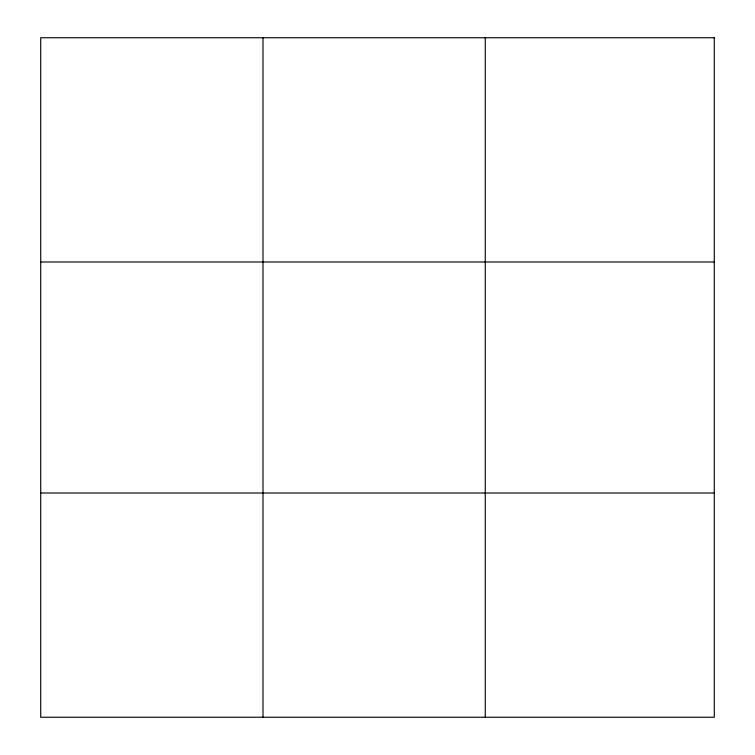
<?xml version="1.0" encoding="UTF-8"?>
<svg xmlns="http://www.w3.org/2000/svg" width="755" height="755" viewBox="0 0 755 755"><rect width="100%" height="100%" fill="white"/><g stroke="black" fill="none" stroke-linecap="round" stroke-linejoin="round"><path stroke-width="1.13" d="M262.995 717.25L262.995 37.75M485.267 717.25L485.267 37.75M40.713 261.985L714.287 261.985M40.713 493.015L714.287 493.015M714.287 37.75L714.287 717.25L40.713 717.25L40.713 37.75L714.287 37.75"/></g></svg>
